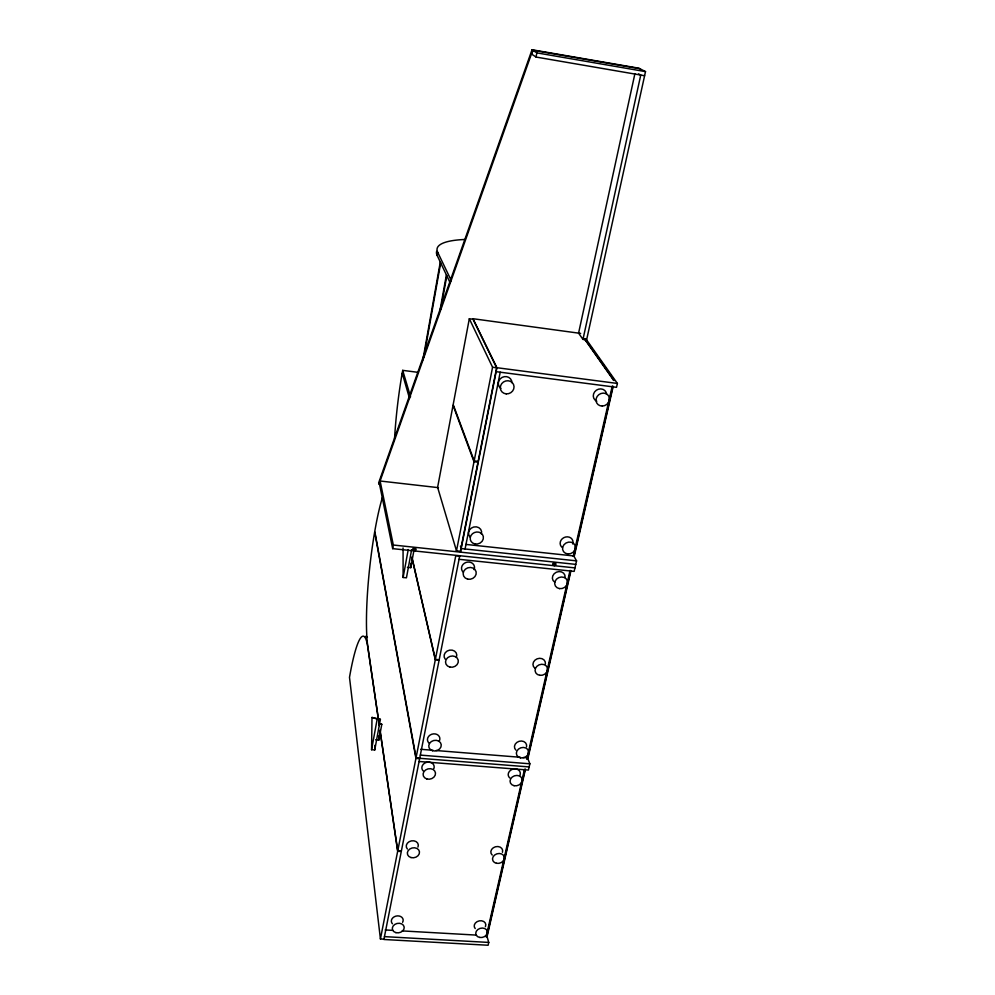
<?xml version="1.0" encoding="UTF-8"?>
<svg xmlns="http://www.w3.org/2000/svg" width="995" height="995" viewBox="0 0 995 995"><rect width="100%" height="100%" fill="white"/><g stroke="black" fill="none" stroke-linecap="round" stroke-linejoin="round"><path stroke-width="1.49" d="M375.712 739.77L378.884 740.031L378.933 735.492M374.742 749.956L380.388 719.335L371.993 717.457L371.57 749.708L374.742 749.956L374.804 745.354M438.447 487.662L380.115 481.008L379.543 484.329L392.677 548.643L574.961 567.896M417.999 372.329L402.701 370.364L402.216 373.125L409.554 398.535M450.101 282.729L437.128 255.404L437.688 252.27A95.221 21.082 11.1 0 1 464.939 239.484M422.863 359.979L440.287 262.058M423.932 356.944L440.685 262.891M392.677 548.643L393.323 545.024L380.115 481.008M439.79 311.51L446.394 274.906M440.748 309.408L446.805 275.789M371.57 749.708L377.18 719.062L371.993 717.457M411.582 549.912L406.445 577.821L403.112 577.486L408.236 549.563M378.884 740.031L381.794 724.298L379.058 723.402M407.415 567.324L410.748 567.672L413.945 550.322L411.719 550.086M469.317 318.736L453.185 404.53L474.167 460.884L478.16 461.357L496.642 367.777L473.011 319.246L469.317 318.736L492.562 367.242L474.167 460.884M639.922 68.73L532.76 50.223L531.977 54.339L536.044 57.051L644.611 75.719M536.044 57.051L536.852 52.872L532.039 49.75L378.66 482.824L378.946 484.267L532.76 50.223M456.481 550.844L474.006 461.717L453.036 405.301L437.613 487.339L456.481 550.844L460.387 551.267L477.986 462.19L474.006 461.717M383.946 939.168L380.426 938.981L397.664 851.272L379.941 730.143M411.843 557.436L435.312 659.76L439.118 660.108L401.346 851.185L397.739 850.936L415.935 758.364L374.68 531.927A89.227 12.773 -83.9 0 0 367.876 647.061L379.319 725.243M419.778 757.941L416.072 757.655L435.312 659.76M459.752 555.732L439.193 659.722L435.387 659.374L455.772 555.707L459.665 556.13M460.461 552.15L496.915 367.715L473.023 318.723L580.632 333.412M465.075 548.979L500.211 372.192M634.909 73.642L578.58 333.138L582.971 339.407L586.602 339.892L645.506 71.615L638.939 68.22L532.039 49.75M582.971 339.407L640.755 75.048L638.541 73.879M486.12 936.867L524.464 769.508M526.753 759.334L570.035 570.471M573.232 556.329L612.248 386.097M486.679 936.904L525.173 768.899M527.698 757.879L570.657 570.533M573.866 556.392L612.895 386.172M487.289 935.71L525.236 770.155M570.881 571.03L528.046 757.891L523.445 757.518M613.156 386.558L574.314 556.018L465.809 544.402M486.58 935.014L488.756 942.427L488.11 945.25L383.883 939.491L401.283 851.521L397.664 851.272M527.275 757.257L529.875 763.799L528.432 770.068L419.082 761.486M573.468 555.471L576.578 560.857L574.152 571.391L459.043 559.302M585.694 338.611L617.397 383.448L616.514 387.316L496.132 371.67M384.456 936.631L488.756 942.427M385.177 929.939L392.913 930.375M402.191 930.91L476.456 935.101M419.703 758.302L529.153 766.934M415.935 758.364L419.641 758.65M420.761 749.297L433.012 750.28M436.084 750.529L520.385 757.282M420.338 755.106L529.875 763.799M377.18 719.062L380.388 719.335M378.61 724.037L381.794 724.298M576.578 560.857L461.17 548.568L460.436 546.155M393.323 545.024L575.769 564.376M613.517 380.376L614.226 380.376L584.849 338.71M492.562 367.242L496.642 367.777M496.915 367.715L617.397 383.448M536.852 52.872L645.506 71.615M584.849 338.86L614.164 380.463M584.239 338.623L613.579 380.289M437.688 252.27L451.357 280.764M402.701 370.364L410.549 396.781M411.905 557.101L435.387 659.374M416.072 757.655L374.779 531.355A89.239 12.773 -83.9 0 1 382.391 497.525M380.214 731.375L397.739 850.936M378.374 719.41L367.827 647.335A86.727 11.554 -84.7 0 0 349.494 677.359L380.426 938.981M378.821 722.469L379.269 725.542M410.724 563.294L410.748 567.672M403.062 547.971L403.112 577.486M437.128 255.404A95.147 21.256 11.1 0 1 436.656 251.349M500.883 388.46A6.915 6.43 -26.7 0 1 502.152 377.391A6.915 6.43 -26.7 0 1 511.928 382.789M596.776 401.209A6.865 6.244 -32.5 0 1 596.353 390.214A6.865 6.244 -32.5 0 1 606.627 394.381M470.075 537.014A6.642 5.945 -18.4 0 1 473.657 527.027A6.642 5.945 -18.4 0 1 481.393 534.054M562.511 547.685A6.567 5.796 -23.8 0 1 561.118 540.111A6.567 5.796 -23.8 0 1 569.264 537.163A6.567 5.796 -23.8 0 1 572.747 543.979M510.037 778.127A6.144 5.087 -16.8 0 1 509.403 771.399A6.144 5.087 -16.8 0 1 517.213 769.284A6.144 5.087 -16.8 0 1 519.9 775.453M475.212 928.559A5.883 4.639 -14.5 0 1 479.329 920.848A5.883 4.639 -14.5 0 1 485.423 926.643M492.214 855.053A6.007 4.863 -15.5 0 1 495.51 846.757A6.007 4.863 -15.5 0 1 502.45 852.305M423.372 771.1A6.219 5.199 -13.2 0 1 423.236 764.347A6.219 5.199 -13.2 0 1 431.084 762.58A6.219 5.199 -13.2 0 1 433.808 768.762M392.453 923.808A5.958 4.726 -11.7 0 1 393.05 917.626A5.958 4.726 -11.7 0 1 400.649 916.507A5.958 4.726 -11.7 0 1 402.602 922.315M407.365 849.009A6.094 4.95 -12.3 0 1 411.47 840.862A6.094 4.95 -12.3 0 1 417.962 847.068M365.128 636.576A86.689 11.704 -84.7 0 1 367.429 637.186M554.737 582.212A6.505 5.684 -22.3 0 1 556.354 572.212A6.505 5.684 -22.3 0 1 565.11 577.51M515.845 750.043A6.194 5.174 -17.4 0 1 519.042 741.325A6.194 5.174 -17.4 0 1 526.542 746.772M534.812 668.143A6.343 5.423 -19.4 0 1 537.113 658.827A6.343 5.423 -19.4 0 1 545.409 663.926M463.085 572.063A6.579 5.833 -17.3 0 1 463.023 564.451A6.579 5.833 -17.3 0 1 471.319 562.648A6.579 5.833 -17.3 0 1 474.105 569.65M429.417 743.377A6.268 5.286 -13.6 0 1 428.708 736.3A6.268 5.286 -13.6 0 1 436.929 734.434A6.268 5.286 -13.6 0 1 439.255 741.138M445.213 659.175A6.418 5.547 -15.1 0 1 449.64 650.133A6.418 5.547 -15.1 0 1 456.382 657.222M394.567 438.509A93.045 14.017 -83 0 1 402.142 373.324M553.954 565.073A1.318 1.157 -22.5 0 0 555.521 563.481A1.318 1.157 -22.5 0 0 553.344 563.158A1.318 1.157 -22.5 0 0 553.954 565.073M554.165 565.558A1.318 1.157 -22.5 0 0 555.732 563.978A1.318 1.157 -22.5 0 0 553.556 563.643A1.318 1.157 -22.5 0 0 554.165 565.558M413.92 550.26A1.343 1.206 -13.9 0 0 415.636 548.78A1.343 1.206 -13.9 0 0 413.435 548.245A1.343 1.206 -13.9 0 0 413.92 550.26M414.032 550.757A1.343 1.206 -14 0 0 415.748 549.265A1.343 1.206 -14 0 0 413.559 548.73A1.343 1.206 -14 0 0 414.032 550.757M506.219 393.871A6.977 6.48 -26.6 0 0 513.544 384.48A6.977 6.48 -26.6 0 0 501.741 383.597A6.977 6.48 -26.6 0 0 506.219 393.871M602.336 406.047A6.928 6.281 -32.4 0 0 608.791 396.197A6.928 6.281 -32.4 0 0 597.137 396.483A6.928 6.281 -32.4 0 0 602.336 406.047M474.652 543.879A6.691 5.982 -18.4 0 0 483.309 536.492A6.691 5.982 -18.4 0 0 472.463 533.743A6.691 5.982 -18.4 0 0 474.652 543.879M568.021 553.954A6.617 5.833 -23.7 0 0 575.085 545.347A6.617 5.833 -23.7 0 0 563.966 544.713A6.617 5.833 -23.7 0 0 568.021 553.954M514.104 785.702A6.194 5.112 -16.8 0 0 522.164 779.16A6.194 5.112 -16.8 0 0 512.201 777.045A6.194 5.112 -16.8 0 0 514.104 785.702M479.665 937.439A5.92 4.664 -14.5 0 0 487.326 931.37A5.92 4.664 -14.5 0 0 477.749 929.591A5.92 4.664 -14.5 0 0 479.665 937.439M496.493 863.299A6.057 4.888 -15.5 0 0 504.353 857.006A6.057 4.888 -15.5 0 0 494.577 855.066A6.057 4.888 -15.5 0 0 496.493 863.299M426.78 778.936A6.268 5.224 -13.3 0 0 435.487 772.966A6.268 5.224 -13.3 0 0 425.636 769.943A6.268 5.224 -13.3 0 0 426.78 778.936M395.898 932.638A6.007 4.751 -11.7 0 0 404.181 927.079A6.007 4.751 -11.7 0 0 394.716 924.479A6.007 4.751 -11.7 0 0 395.898 932.638M410.972 857.553A6.132 4.975 -12.4 0 0 419.467 851.795A6.132 4.975 -12.4 0 0 409.816 848.996A6.132 4.975 -12.4 0 0 410.972 857.553M559.488 588.605A6.555 5.721 -22.3 0 0 567.312 580.744A6.555 5.721 -22.3 0 0 556.528 579.14A6.555 5.721 -22.3 0 0 559.488 588.605M520.422 757.867A6.244 5.199 -17.4 0 0 528.556 751.237A6.244 5.199 -17.4 0 0 518.532 749.048A6.244 5.199 -17.4 0 0 520.422 757.867M539.787 675.319A6.393 5.46 -19.4 0 0 547.399 667.782A6.393 5.46 -19.4 0 0 536.84 666.351A6.393 5.46 -19.4 0 0 539.787 675.319M467.563 579.115A6.629 5.87 -17.3 0 0 476.132 571.839A6.629 5.87 -17.3 0 0 465.386 569.177A6.629 5.87 -17.3 0 0 467.563 579.115M432.452 750.715A6.318 5.311 -13.6 0 0 441.233 744.67A6.318 5.311 -13.6 0 0 431.32 741.573A6.318 5.311 -13.6 0 0 432.452 750.715M449.877 667.085A6.467 5.584 -15.1 0 0 458.21 660.095A6.467 5.584 -15.1 0 0 447.688 657.67A6.467 5.584 -15.1 0 0 449.877 667.085"/></g></svg>
